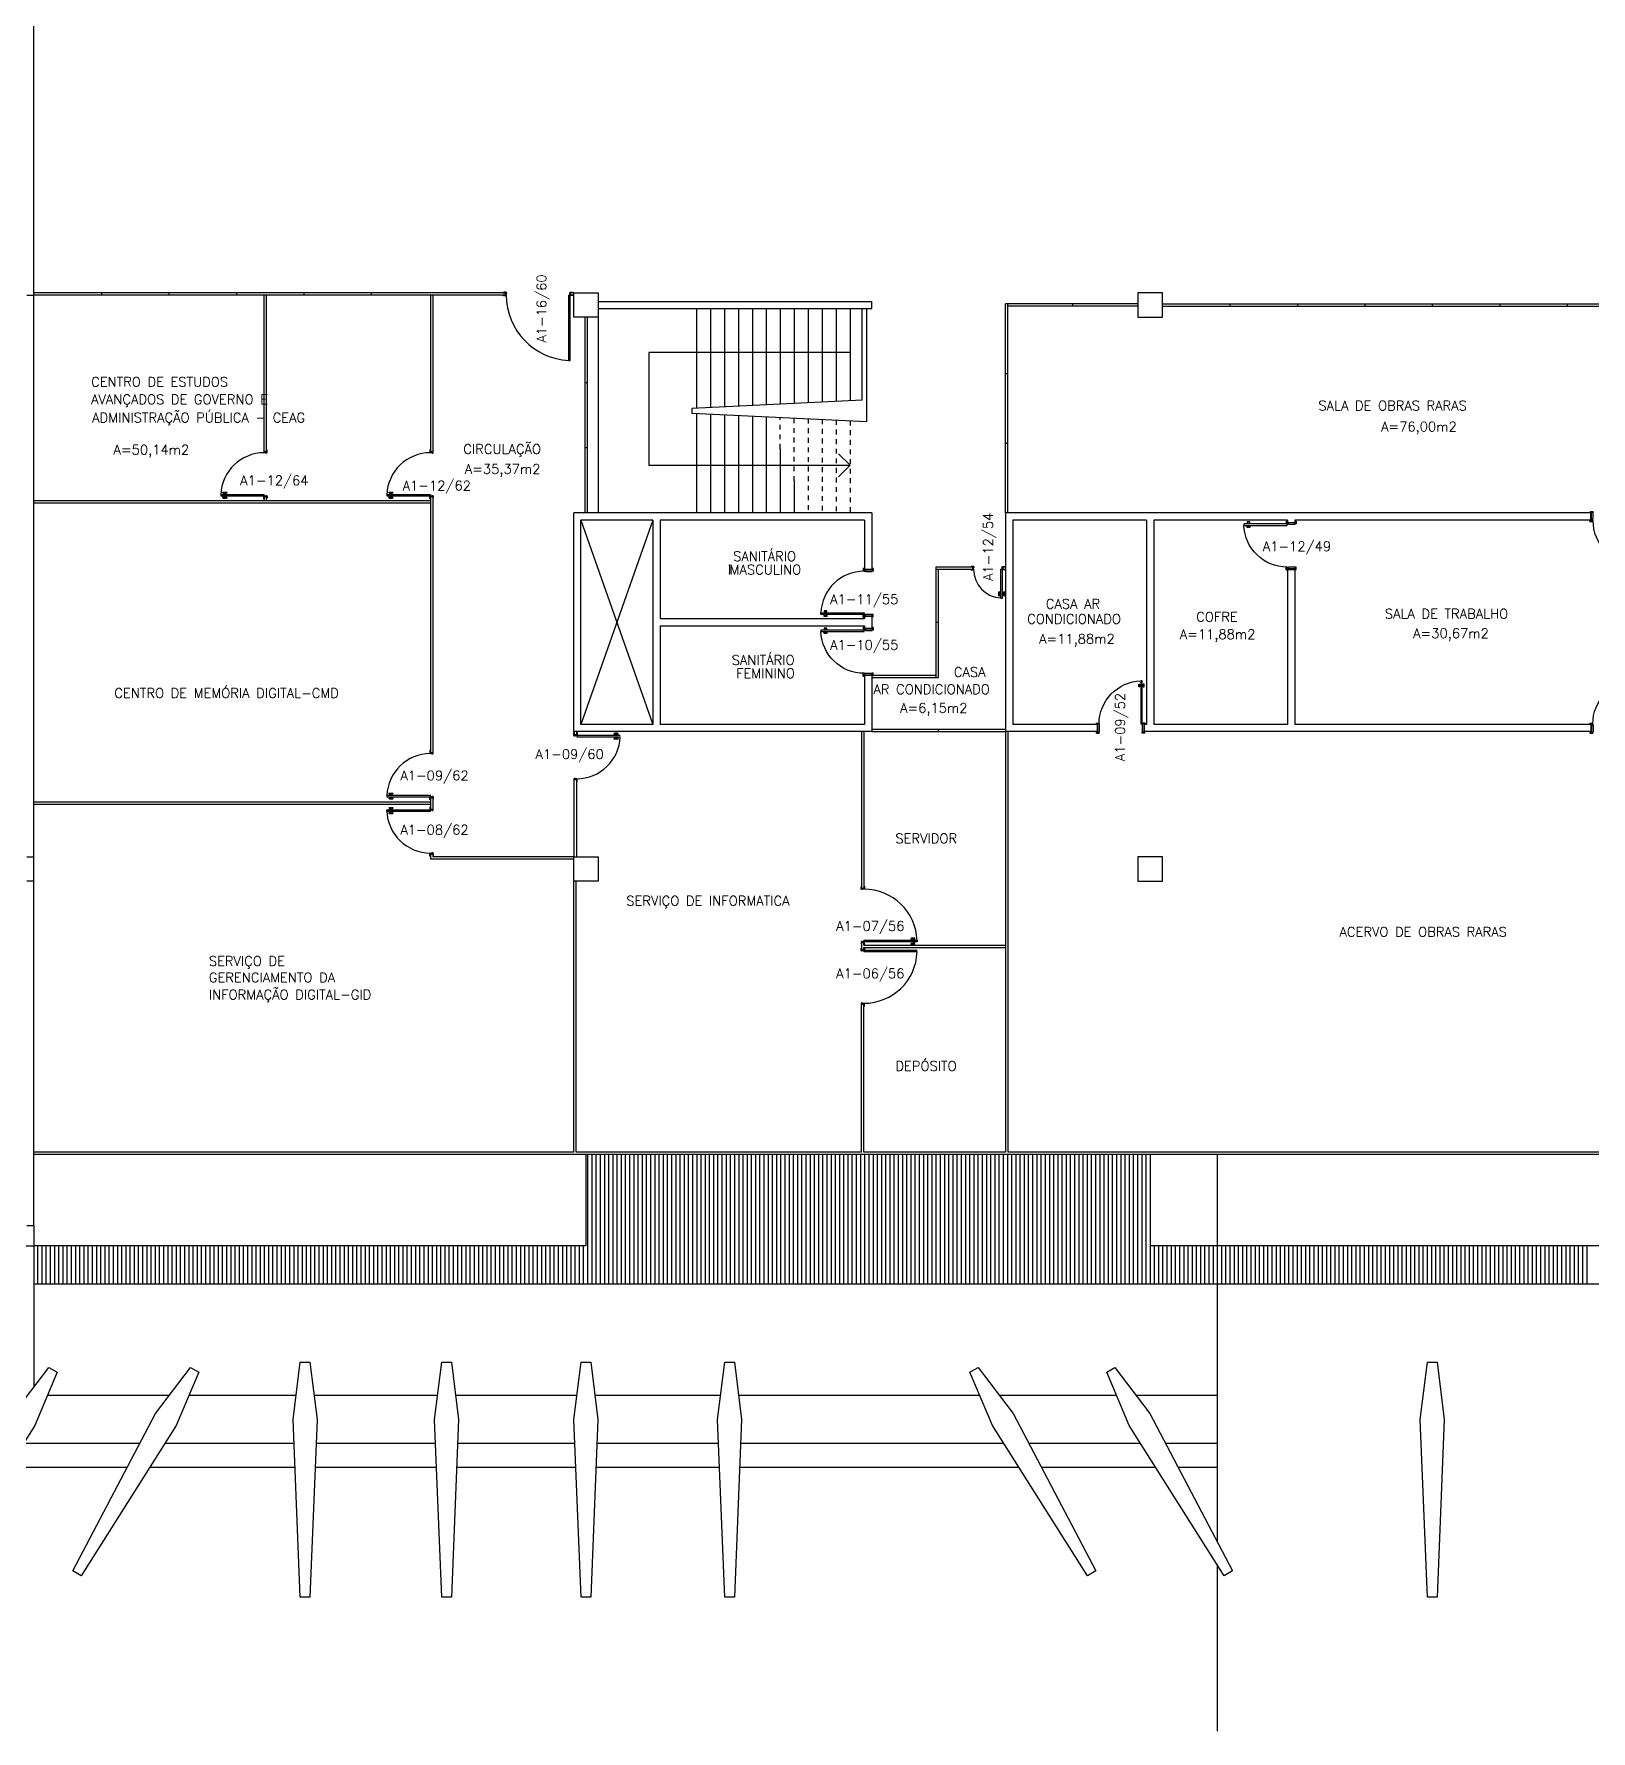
# Model space of a CAD drawing. Extents: x 140 to 273, y 29 to 100.
# Drawn here: x 175.28 to 207.73, y 28.8 to 64.19 of the extents above; entities that cross this region are included whole.
import ezdxf
from ezdxf.enums import TextEntityAlignment as Align

# ---------------------------------------------------------------- set-up
doc = ezdxf.new("R2010")
doc.units = 0
doc.header["$LTSCALE"] = 0.005
doc.header["$MEASUREMENT"] = 0
doc.linetypes.add('HIDDEN', pattern=[0.375, 0.25, -0.125])
doc.layers.get('0').update_dxf_attribs({"color": 2, "linetype": 'CONTINUOUS'})
for name, color, linetype in [('1', 1, 'CONTINUOUS'), ('3', 2, 'CONTINUOUS'), ('6', 2, 'CONTINUOUS'), ('DIV2', 1, 'CONTINUOUS'), ('ENDEREÇO', 2, 'CONTINUOUS'), ('MACANETA', 2, 'CONTINUOUS'), ('PORTA', 2, 'CONTINUOUS'), ('TEXTO', 2, 'CONTINUOUS'), ('Área', 2, 'CONTINUOUS')]:
    doc.layers.add(name, color=color, linetype=linetype)
doc.layers.get('0').off()
doc.layers.get('0').freeze()
doc.styles.add('UNB-100', font='simplex.shx', dxfattribs={"height": 0.2})

# ---------------------------------------------------------------- blocks, each defined once
blk = doc.blocks.new('*X4')
at = {"color": 0}
for p, q in [((47.25, 9.014), (47.25, 11.714)), ((47.337, 9.014), (47.337, 11.714)), ((47.425, 9.014), (47.425, 11.714)), ((47.512, 9.014), (47.512, 11.714)), ((47.6, 9.014), (47.6, 11.714)), ((47.687, 9.014), (47.687, 11.714)), ((47.775, 9.014), (47.775, 11.714)), ((47.862, 9.014), (47.862, 11.714)), ((47.95, 9.014), (47.95, 11.714)), ((48.037, 9.014), (48.037, 11.714)), ((48.125, 9.014), (48.125, 11.714)), ((48.212, 9.014), (48.212, 11.714)), ((48.3, 9.014), (48.3, 11.714)), ((48.387, 9.014), (48.387, 11.714)), ((48.475, 9.014), (48.475, 11.714)), ((48.562, 9.014), (48.562, 11.714)), ((48.65, 9.014), (48.65, 11.714)), ((48.737, 9.014), (48.737, 11.714)), ((48.825, 9.014), (48.825, 11.714)), ((48.912, 9.014), (48.912, 11.714)), ((49, 9.014), (49, 11.714)), ((49.087, 9.014), (49.087, 11.714)), ((49.175, 9.014), (49.175, 11.714)), ((49.262, 9.014), (49.262, 11.714)), ((49.35, 9.014), (49.35, 11.714)), ((49.437, 9.014), (49.437, 11.714)), ((49.525, 9.014), (49.525, 11.714)), ((49.612, 9.014), (49.612, 11.714)), ((49.7, 9.014), (49.7, 11.714)), ((49.787, 9.014), (49.787, 11.714)), ((49.875, 9.014), (49.875, 11.714)), ((49.962, 9.014), (49.962, 11.714)), ((50.05, 9.014), (50.05, 11.714)), ((50.137, 9.014), (50.137, 11.714)), ((50.225, 9.014), (50.225, 11.714)), ((50.312, 9.014), (50.312, 11.714)), ((50.4, 9.014), (50.4, 11.714)), ((50.487, 9.014), (50.487, 11.714)), ((50.575, 9.014), (50.575, 11.714)), ((50.662, 9.014), (50.662, 11.714)), ((50.75, 9.014), (50.75, 11.714)), ((50.837, 9.014), (50.837, 11.714)), ((50.925, 9.014), (50.925, 11.714)), ((51.012, 9.014), (51.012, 11.714)), ((51.1, 9.014), (51.1, 11.714)), ((51.187, 9.014), (51.187, 11.714)), ((51.275, 9.014), (51.275, 11.714)), ((51.362, 9.014), (51.362, 11.714)), ((51.45, 9.014), (51.45, 11.714)), ((51.537, 9.014), (51.537, 11.714)), ((51.625, 9.014), (51.625, 11.714)), ((51.712, 9.014), (51.712, 11.714)), ((51.8, 9.014), (51.8, 11.714)), ((51.887, 9.014), (51.887, 11.714)), ((51.975, 9.014), (51.975, 11.714)), ((52.062, 9.014), (52.062, 11.714)), ((52.15, 9.014), (52.15, 11.714)), ((52.237, 9.014), (52.237, 11.714)), ((52.325, 9.014), (52.325, 11.714)), ((52.412, 9.014), (52.412, 11.714)), ((52.5, 9.014), (52.5, 11.714)), ((52.587, 9.014), (52.587, 11.714)), ((52.675, 9.014), (52.675, 11.714)), ((52.762, 9.014), (52.762, 11.714)), ((52.85, 9.014), (52.85, 11.714)), ((52.937, 9.014), (52.937, 11.714)), ((53.025, 9.014), (53.025, 11.714)), ((53.112, 9.014), (53.112, 11.714)), ((53.2, 9.014), (53.2, 11.714)), ((53.287, 9.014), (53.287, 11.714)), ((53.375, 9.014), (53.375, 11.714)), ((53.462, 9.014), (53.462, 11.714)), ((53.55, 9.014), (53.55, 11.714)), ((53.637, 9.014), (53.637, 11.714)), ((53.725, 9.014), (53.725, 11.714)), ((53.812, 9.014), (53.812, 11.714)), ((53.9, 9.014), (53.9, 11.714)), ((53.987, 9.014), (53.987, 11.714)), ((54.075, 9.014), (54.075, 11.714)), ((54.162, 9.014), (54.162, 11.714)), ((54.25, 9.014), (54.25, 11.714)), ((54.337, 9.014), (54.337, 11.714)), ((54.425, 9.014), (54.425, 11.714)), ((54.512, 9.014), (54.512, 11.714)), ((54.6, 9.014), (54.6, 11.714)), ((54.687, 9.014), (54.687, 11.714)), ((54.775, 9.014), (54.775, 11.714)), ((54.862, 9.014), (54.862, 11.714)), ((54.95, 9.014), (54.95, 11.714)), ((55.037, 9.014), (55.037, 11.714)), ((55.125, 9.014), (55.125, 11.714)), ((55.212, 9.014), (55.212, 11.714)), ((55.3, 9.014), (55.3, 11.714)), ((55.387, 9.014), (55.387, 11.714)), ((55.475, 9.014), (55.475, 11.714)), ((55.562, 9.014), (55.562, 11.714)), ((55.65, 9.014), (55.65, 11.714)), ((55.737, 9.014), (55.737, 11.714)), ((55.825, 9.014), (55.825, 11.714)), ((55.912, 9.014), (55.912, 11.714)), ((56, 9.014), (56, 11.714)), ((56.087, 9.014), (56.087, 11.714)), ((56.175, 9.014), (56.175, 11.714)), ((56.262, 9.014), (56.262, 11.714)), ((56.35, 9.014), (56.35, 11.714)), ((56.437, 9.014), (56.437, 11.714)), ((56.525, 9.014), (56.525, 11.714)), ((56.612, 9.014), (56.612, 11.714)), ((56.7, 9.014), (56.7, 11.714)), ((56.787, 9.014), (56.787, 11.714)), ((56.875, 9.014), (56.875, 11.714)), ((56.962, 9.014), (56.962, 11.714)), ((57.05, 9.014), (57.05, 11.714)), ((57.137, 9.014), (57.137, 11.714)), ((57.225, 9.014), (57.225, 11.714)), ((57.312, 9.014), (57.312, 11.714)), ((57.4, 9.014), (57.4, 11.714)), ((57.487, 9.014), (57.487, 11.714)), ((57.575, 9.014), (57.575, 11.714)), ((57.662, 9.014), (57.662, 11.714)), ((57.75, 9.014), (57.75, 11.714)), ((57.837, 9.014), (57.837, 11.714)), ((57.925, 9.014), (57.925, 11.714)), ((58.012, 9.014), (58.012, 11.714)), ((58.1, 9.014), (58.1, 11.714)), ((58.187, 9.014), (58.187, 11.714)), ((58.275, 9.014), (58.275, 11.714)), ((58.362, 9.014), (58.362, 11.714)), ((58.45, 9.014), (58.45, 11.714)), ((58.537, 9.014), (58.537, 11.714)), ((58.625, 9.014), (58.625, 11.714)), ((58.712, 9.014), (58.712, 11.714)), ((58.8, 9.014), (58.8, 11.714)), ((58.887, 9.014), (58.887, 11.714)), ((35.787, 9.014), (35.787, 9.814)), ((35.875, 9.014), (35.875, 9.814)), ((35.962, 9.014), (35.962, 9.814)), ((36.05, 9.014), (36.05, 9.814)), ((36.137, 9.014), (36.137, 9.814)), ((36.225, 9.014), (36.225, 9.814)), ((36.312, 9.014), (36.312, 9.814)), ((36.4, 9.014), (36.4, 9.814)), ((36.487, 9.014), (36.487, 9.814)), ((36.575, 9.014), (36.575, 9.814)), ((36.662, 9.014), (36.662, 9.814)), ((36.75, 9.014), (36.75, 9.814)), ((36.837, 9.014), (36.837, 9.814)), ((36.925, 9.014), (36.925, 9.814)), ((37.012, 9.014), (37.012, 9.814)), ((37.1, 9.014), (37.1, 9.814)), ((37.187, 9.014), (37.187, 9.814)), ((37.275, 9.014), (37.275, 9.814)), ((37.362, 9.014), (37.362, 9.814)), ((37.45, 9.014), (37.45, 9.814)), ((37.537, 9.014), (37.537, 9.814)), ((37.625, 9.014), (37.625, 9.814)), ((37.712, 9.014), (37.712, 9.814)), ((37.8, 9.014), (37.8, 9.814)), ((37.887, 9.014), (37.887, 9.814)), ((37.975, 9.014), (37.975, 9.814)), ((38.062, 9.014), (38.062, 9.814)), ((38.15, 9.014), (38.15, 9.814)), ((38.237, 9.014), (38.237, 9.814)), ((38.325, 9.014), (38.325, 9.814)), ((38.412, 9.014), (38.412, 9.814)), ((38.5, 9.014), (38.5, 9.814)), ((38.587, 9.014), (38.587, 9.814)), ((38.675, 9.014), (38.675, 9.814)), ((38.762, 9.014), (38.762, 9.814)), ((38.85, 9.014), (38.85, 9.814)), ((38.937, 9.014), (38.937, 9.814)), ((39.025, 9.014), (39.025, 9.814)), ((39.112, 9.014), (39.112, 9.814)), ((39.2, 9.014), (39.2, 9.814)), ((39.287, 9.014), (39.287, 9.814)), ((39.375, 9.014), (39.375, 9.814)), ((39.462, 9.014), (39.462, 9.814)), ((39.55, 9.014), (39.55, 9.814)), ((39.637, 9.014), (39.637, 9.814)), ((39.725, 9.014), (39.725, 9.814)), ((39.812, 9.014), (39.812, 9.814)), ((39.9, 9.014), (39.9, 9.814)), ((39.987, 9.014), (39.987, 9.814)), ((40.075, 9.014), (40.075, 9.814)), ((40.162, 9.014), (40.162, 9.814)), ((40.25, 9.014), (40.25, 9.814)), ((40.337, 9.014), (40.337, 9.814)), ((40.425, 9.014), (40.425, 9.814)), ((40.512, 9.014), (40.512, 9.814)), ((40.6, 9.014), (40.6, 9.814)), ((40.687, 9.014), (40.687, 9.814)), ((40.775, 9.014), (40.775, 9.814)), ((40.862, 9.014), (40.862, 9.814)), ((40.95, 9.014), (40.95, 9.814)), ((41.037, 9.014), (41.037, 9.814)), ((41.125, 9.014), (41.125, 9.814)), ((41.212, 9.014), (41.212, 9.814)), ((41.3, 9.014), (41.3, 9.814)), ((41.387, 9.014), (41.387, 9.814)), ((41.475, 9.014), (41.475, 9.814)), ((41.562, 9.014), (41.562, 9.814)), ((41.65, 9.014), (41.65, 9.814)), ((41.737, 9.014), (41.737, 9.814)), ((41.825, 9.014), (41.825, 9.814)), ((41.912, 9.014), (41.912, 9.814)), ((42, 9.014), (42, 9.814)), ((42.087, 9.014), (42.087, 9.814)), ((42.175, 9.014), (42.175, 9.814)), ((42.262, 9.014), (42.262, 9.814)), ((42.35, 9.014), (42.35, 9.814)), ((42.437, 9.014), (42.437, 9.814)), ((42.525, 9.014), (42.525, 9.814)), ((42.612, 9.014), (42.612, 9.814)), ((42.7, 9.014), (42.7, 9.814)), ((42.787, 9.014), (42.787, 9.814)), ((42.875, 9.014), (42.875, 9.814)), ((42.962, 9.014), (42.962, 9.814)), ((43.05, 9.014), (43.05, 9.814)), ((43.137, 9.014), (43.137, 9.814)), ((43.225, 9.014), (43.225, 9.814)), ((43.312, 9.014), (43.312, 9.814)), ((43.4, 9.014), (43.4, 9.814)), ((43.487, 9.014), (43.487, 9.814)), ((43.575, 9.014), (43.575, 9.814)), ((43.662, 9.014), (43.662, 9.814)), ((43.75, 9.014), (43.75, 9.814)), ((43.837, 9.014), (43.837, 9.814)), ((43.925, 9.014), (43.925, 9.814)), ((44.012, 9.014), (44.012, 9.814)), ((44.1, 9.014), (44.1, 9.814)), ((44.187, 9.014), (44.187, 9.814)), ((44.275, 9.014), (44.275, 9.814)), ((44.362, 9.014), (44.362, 9.814)), ((44.45, 9.014), (44.45, 9.814)), ((44.537, 9.014), (44.537, 9.814)), ((44.625, 9.014), (44.625, 9.814)), ((44.712, 9.014), (44.712, 9.814)), ((44.8, 9.014), (44.8, 9.814)), ((44.887, 9.014), (44.887, 9.814)), ((44.975, 9.014), (44.975, 9.814)), ((45.062, 9.014), (45.062, 9.814)), ((45.15, 9.014), (45.15, 9.814)), ((45.237, 9.014), (45.237, 9.814)), ((45.325, 9.014), (45.325, 9.814)), ((45.412, 9.014), (45.412, 9.814)), ((45.5, 9.014), (45.5, 9.814)), ((45.587, 9.014), (45.587, 9.814)), ((45.675, 9.014), (45.675, 9.814)), ((45.762, 9.014), (45.762, 9.814)), ((45.85, 9.014), (45.85, 9.814)), ((45.937, 9.014), (45.937, 9.814)), ((46.025, 9.014), (46.025, 9.814)), ((46.112, 9.014), (46.112, 9.814)), ((46.2, 9.014), (46.2, 9.814)), ((46.287, 9.014), (46.287, 9.814)), ((46.375, 9.014), (46.375, 9.814)), ((46.462, 9.014), (46.462, 9.814)), ((46.55, 9.014), (46.55, 9.814)), ((46.637, 9.014), (46.637, 9.814)), ((46.725, 9.014), (46.725, 9.814)), ((46.812, 9.014), (46.812, 9.814)), ((46.9, 9.014), (46.9, 9.814)), ((46.987, 9.014), (46.987, 9.814)), ((47.075, 9.014), (47.075, 9.814)), ((47.162, 9.014), (47.162, 9.814)), ((58.975, 9.014), (58.975, 9.814)), ((59.062, 9.014), (59.062, 9.814)), ((59.15, 9.014), (59.15, 9.814)), ((59.237, 9.014), (59.237, 9.814)), ((59.325, 9.014), (59.325, 9.814)), ((59.412, 9.014), (59.412, 9.814)), ((59.5, 9.014), (59.5, 9.814)), ((59.587, 9.014), (59.587, 9.814)), ((59.675, 9.014), (59.675, 9.814)), ((59.762, 9.014), (59.762, 9.814)), ((59.85, 9.014), (59.85, 9.814)), ((59.937, 9.014), (59.937, 9.814)), ((60.025, 9.014), (60.025, 9.814)), ((60.112, 9.014), (60.112, 9.814)), ((60.2, 9.014), (60.2, 9.814)), ((60.287, 9.014), (60.287, 9.814)), ((60.375, 9.014), (60.375, 9.814)), ((60.462, 9.014), (60.462, 9.814)), ((60.55, 9.014), (60.55, 9.814)), ((60.637, 9.014), (60.637, 9.814)), ((60.725, 9.014), (60.725, 9.814)), ((60.812, 9.014), (60.812, 9.814)), ((60.9, 9.014), (60.9, 9.814)), ((60.987, 9.014), (60.987, 9.814)), ((61.075, 9.014), (61.075, 9.814)), ((61.162, 9.014), (61.162, 9.814)), ((61.25, 9.014), (61.25, 9.814)), ((61.337, 9.014), (61.337, 9.814)), ((61.425, 9.014), (61.425, 9.814)), ((61.512, 9.014), (61.512, 9.814)), ((61.6, 9.014), (61.6, 9.814)), ((61.687, 9.014), (61.687, 9.814)), ((61.775, 9.014), (61.775, 9.814)), ((61.862, 9.014), (61.862, 9.814)), ((61.95, 9.014), (61.95, 9.814)), ((62.037, 9.014), (62.037, 9.814)), ((62.125, 9.014), (62.125, 9.814)), ((62.212, 9.014), (62.212, 9.814)), ((62.3, 9.014), (62.3, 9.814)), ((62.387, 9.014), (62.387, 9.814)), ((62.475, 9.014), (62.475, 9.814)), ((62.562, 9.014), (62.562, 9.814)), ((62.65, 9.014), (62.65, 9.814)), ((62.737, 9.014), (62.737, 9.814)), ((62.825, 9.014), (62.825, 9.814)), ((62.912, 9.014), (62.912, 9.814)), ((63, 9.014), (63, 9.814)), ((63.087, 9.014), (63.087, 9.814)), ((63.175, 9.014), (63.175, 9.814)), ((63.262, 9.014), (63.262, 9.814)), ((63.35, 9.014), (63.35, 9.814)), ((63.437, 9.014), (63.437, 9.814)), ((63.525, 9.014), (63.525, 9.814)), ((63.612, 9.014), (63.612, 9.814)), ((63.7, 9.014), (63.7, 9.814)), ((63.787, 9.014), (63.787, 9.814)), ((63.875, 9.014), (63.875, 9.814)), ((63.962, 9.014), (63.962, 9.814)), ((64.05, 9.014), (64.05, 9.814)), ((64.137, 9.014), (64.137, 9.814)), ((64.225, 9.014), (64.225, 9.814)), ((64.312, 9.014), (64.312, 9.814)), ((64.4, 9.014), (64.4, 9.814)), ((64.487, 9.014), (64.487, 9.814)), ((64.575, 9.014), (64.575, 9.814)), ((64.662, 9.014), (64.662, 9.814)), ((64.75, 9.014), (64.75, 9.814)), ((64.837, 9.014), (64.837, 9.814)), ((64.925, 9.014), (64.925, 9.814)), ((65.012, 9.014), (65.012, 9.814)), ((65.1, 9.014), (65.1, 9.814)), ((65.187, 9.014), (65.187, 9.814)), ((65.275, 9.014), (65.275, 9.814)), ((65.362, 9.014), (65.362, 9.814)), ((65.45, 9.014), (65.45, 9.814)), ((65.537, 9.014), (65.537, 9.814)), ((65.625, 9.014), (65.625, 9.814)), ((65.712, 9.014), (65.712, 9.814)), ((65.8, 9.014), (65.8, 9.814)), ((65.887, 9.014), (65.887, 9.814)), ((65.975, 9.014), (65.975, 9.814)), ((66.062, 9.014), (66.062, 9.814)), ((66.15, 9.014), (66.15, 9.814)), ((66.237, 9.014), (66.237, 9.814)), ((66.325, 9.014), (66.325, 9.814)), ((66.412, 9.014), (66.412, 9.814)), ((66.5, 9.014), (66.5, 9.814)), ((66.587, 9.014), (66.587, 9.814)), ((66.675, 9.014), (66.675, 9.814)), ((66.762, 9.014), (66.762, 9.814)), ((66.85, 9.014), (66.85, 9.814)), ((66.937, 9.014), (66.937, 9.814)), ((67.025, 9.014), (67.025, 9.814)), ((67.112, 9.014), (67.112, 9.814)), ((67.2, 9.014), (67.2, 9.814)), ((67.287, 9.014), (67.287, 9.814)), ((67.375, 9.014), (67.375, 9.814)), ((67.462, 9.014), (67.462, 9.814)), ((67.55, 9.014), (67.55, 9.814)), ((67.637, 9.014), (67.637, 9.814)), ((67.725, 9.014), (67.725, 9.814)), ((67.812, 9.014), (67.812, 9.814)), ((67.9, 9.014), (67.9, 9.814)), ((67.987, 9.014), (67.987, 9.814)), ((68.075, 9.014), (68.075, 9.814))]:
    blk.add_line(p, q, dxfattribs=at)
blk = doc.blocks.new('PORTA-90')
for p, q in [((-98.2, 84), (-95.9, 84)), ((-98.2, 78.5), (-98.2, 84)), ((-95.9, 78.5), (-98.2, 78.5)), ((-95.9, 84), (-95.9, 78.5)), ((-94, 1), (-94, 91)), ((-94, 91), (-91, 91)), ((-91, 91), (-91, 1)), ((-86.8, 84), (-89.1, 84)), ((-89.1, 84), (-89.1, 78.5)), ((-89.1, 78.5), (-86.8, 78.5)), ((-86.8, 78.5), (-86.8, 84)), ((-100, 3), (-100, 1)), ((-100, 3), (-94.5, 3)), ((-100, 1), (-94, 1)), ((-97, 1), (-97, -16)), ((-94.5, 3), (-94.5, 1)), ((-94, 1), (-94, -3)), ((-91, 1), (-94, 1)), ((2, 1), (-4, 1)), ((-4, 1), (-4, -3)), ((2, 3), (-3.5, 3)), ((-3.5, 3), (-3.5, 1)), ((-1, 1), (-1, -16)), ((2, 3), (2, 1)), ((-99.5, -18), (-99.5, -16)), ((-99.5, -16), (-93.5, -16)), ((-99.5, -18), (-94, -18)), ((-94, -3), (-93.5, -3)), ((-94, -18), (-94, -16)), ((-93.5, -3), (-93.5, -7.5)), ((-93.5, -7.5), (-93.5, -16)), ((-4.5, -3), (-4.5, -7.5)), ((-4, -3), (-4.5, -3)), ((-4.5, -7.5), (-4.5, -16)), ((1.5, -16), (-4.5, -16)), ((1.5, -16), (-4.5, -16)), ((-4, -18), (-4, -16)), ((1.5, -18), (-4, -18)), ((1.5, -18), (1.5, -16))]:
    blk.add_line(p, q)
at = {"color": 1}
blk.add_arc((-94, 1), 90, 0, 88.0908, dxfattribs=at)
blk = doc.blocks.new('MACANETA')
at = {"layer": 'MACANETA', "color": 1}
for p, q in [((-0.077, 0.052), (-0.077, 0.12)), ((-0.059, 0.052), (-0.059, 0.12)), ((-0.059, 0.075), (-0.036, 0.075)), ((-0.059, 0.052), (-0.036, 0.052)), ((-0.036, 0.044), (-0.036, 0.084)), ((-0.036, 0.084), (-0.03, 0.084)), ((-0.036, 0.044), (-0.03, 0.044)), ((0.006, 0.084), (0, 0.084)), ((0.006, 0.044), (0, 0.044)), ((0.006, 0.044), (0.006, 0.084)), ((0.029, 0.075), (0.006, 0.075)), ((0.029, 0.052), (0.006, 0.052)), ((0.029, 0.052), (0.029, 0.12)), ((0.047, 0.052), (0.047, 0.12))]:
    blk.add_line(p, q, dxfattribs=at)
for centre, start, end in [((-0.068, 0.12), 90, 180), ((-0.068, 0.052), 180, 270), ((-0.068, 0.12), 0, 90), ((-0.068, 0.052), 270, 0), ((0.038, 0.12), 90, 180), ((0.038, 0.052), 180, 270), ((0.038, 0.12), 0, 90), ((0.038, 0.052), 270, 0)]:
    blk.add_arc(centre, 0.00874, start, end, dxfattribs=at)

msp = doc.modelspace()

# ---------------------------------------------------------------- linework, layer by layer
at = {"layer": '1'}
for p, q in [((189.089, 58.46), (189.089, 56.385)), ((189.38, 58.46), (189.38, 56.399)), ((189.671, 58.46), (189.671, 56.413)), ((189.962, 58.46), (189.962, 56.427)), ((190.252, 58.46), (190.252, 56.441)), ((190.543, 58.46), (190.543, 56.455)), ((190.834, 58.46), (190.834, 56.469)), ((191.125, 58.46), (191.125, 56.483)), ((191.416, 58.46), (191.416, 56.497)), ((191.707, 58.46), (191.707, 56.511)), ((191.998, 58.46), (191.998, 56.525)), ((192.289, 58.46), (192.289, 56.539)), ((187.039, 58.28), (187.039, 54.2)), ((189.089, 56.276), (189.089, 54.2)), ((189.38, 56.262), (189.38, 54.2)), ((189.671, 56.248), (189.671, 54.2)), ((189.962, 56.234), (189.962, 54.2)), ((190.252, 56.22), (190.252, 54.2)), ((190.543, 56.206), (190.543, 54.2)), ((190.834, 55.537), (190.834, 54.2)), ((191.125, 54.869), (191.125, 54.2)), ((186.679, 54.05), (188.179, 49.79)), ((188.179, 54.05), (186.679, 49.79)), ((186.784, 40.82), (186.784, 38.92)), ((198.544, 40.82), (198.544, 38.92)), ((199.939, 40.82), (199.939, 32.754)), ((175.279, 39.345), (175.279, 35.971)), ((186.784, 38.92), (175.279, 38.92)), ((245.329, 38.92), (198.544, 38.92)), ((245.329, 38.12), (175.279, 38.12)), ((178.096, 35.795), (175.559, 35.795)), ((180.741, 35.795), (178.509, 35.795)), ((183.691, 35.795), (181.116, 35.795)), ((186.596, 35.795), (184.066, 35.795)), ((189.591, 35.795), (186.971, 35.795)), ((194.994, 35.795), (189.966, 35.795)), ((197.844, 35.795), (195.406, 35.795)), ((199.939, 35.795), (198.256, 35.795)), ((177.485, 34.795), (175.058, 34.795)), ((180.699, 34.795), (178.008, 34.795)), ((183.649, 34.795), (181.159, 34.795)), ((186.554, 34.795), (184.109, 34.795)), ((189.549, 34.795), (187.014, 34.795)), ((195.495, 34.795), (190.009, 34.795)), ((198.345, 34.795), (196.018, 34.795)), ((199.939, 34.795), (198.868, 34.795)), ((177.222, 34.295), (174.742, 34.295)), ((180.719, 34.295), (177.692, 34.295)), ((183.669, 34.295), (181.138, 34.295)), ((186.574, 34.295), (184.088, 34.295)), ((189.569, 34.295), (186.993, 34.295)), ((195.811, 34.295), (189.988, 34.295)), ((198.661, 34.295), (196.28, 34.295)), ((199.939, 34.295), (199.13, 34.295)), ((199.939, 32.276), (199.939, 28.802))]:
    msp.add_line(p, q, dxfattribs=at)
at = {"layer": '1', "linetype": 'HIDDEN'}
for p, q in [((190.834, 55.537), (190.834, 56.192)), ((191.125, 54.869), (191.125, 56.178)), ((191.416, 56.164), (191.416, 54.2)), ((191.707, 56.15), (191.707, 54.2)), ((191.998, 56.136), (191.998, 54.2)), ((192.289, 56.122), (192.289, 54.2))]:
    msp.add_line(p, q, dxfattribs=at)
at = {"layer": '1'}
for points in [[(192.289, 57.546), (188.095, 57.546), (188.095, 55.192), (192.289, 55.192), (192.049, 54.953), (192.289, 55.192), (192.049, 55.431)], [(172.184, 39.845), (172.184, 38.92), (175.279, 38.92)]]:
    msp.add_lwpolyline(points, dxfattribs=at)
at = {"layer": '3'}
for p, q in [((175.279, 58.735), (175.279, 70.095)), ((179.173, 54.584), (180.079, 54.585)), ((179.173, 54.584), (179.173, 54.554)), ((179.173, 54.554), (180.079, 54.555)), ((182.635, 54.584), (183.541, 54.585)), ((182.635, 54.584), (182.635, 54.554)), ((182.635, 54.554), (183.541, 54.555)), ((187.497, 49.557), (186.591, 49.556)), ((187.497, 49.527), (186.591, 49.526)), ((182.635, 48.312), (183.541, 48.312)), ((182.635, 48.312), (182.635, 48.282)), ((182.635, 48.282), (183.541, 48.282)), ((182.635, 47.979), (182.635, 48.009)), ((182.635, 48.009), (183.541, 48.008)), ((182.635, 47.979), (183.541, 47.978)), ((193.685, 45.284), (192.579, 45.285)), ((193.685, 45.254), (192.579, 45.255)), ((193.685, 45.076), (192.579, 45.075)), ((193.685, 45.046), (192.579, 45.045)), ((193.685, 45.284), (193.685, 45.254))]:
    msp.add_line(p, q, dxfattribs=at)
at = {"layer": '6'}
for p, q in [((175.279, 58.735), (175.129, 58.735)), ((175.279, 39.345), (175.279, 58.735)), ((187.039, 58.61), (192.739, 58.61)), ((187.039, 58.46), (192.739, 58.46)), ((192.539, 56.551), (192.539, 58.46)), ((192.639, 56.555), (192.639, 58.46)), ((192.739, 58.46), (192.739, 58.61)), ((192.739, 54.2), (186.529, 54.2)), ((186.529, 49.64), (186.529, 54.2)), ((192.739, 54.2), (192.739, 53.025)), ((195.529, 54.2), (195.529, 49.64)), ((207.729, 54.2), (195.529, 54.2)), ((207.729, 54.05), (207.729, 54.2)), ((188.179, 54.05), (186.679, 54.05)), ((186.679, 49.79), (186.679, 54.05)), ((188.179, 54.05), (188.179, 49.79)), ((192.589, 54.05), (188.329, 54.05)), ((188.329, 54.05), (188.329, 51.995)), ((192.589, 54.05), (192.589, 53.025)), ((195.679, 54.05), (195.679, 49.79)), ((198.469, 54.05), (195.679, 54.05)), ((198.469, 54.05), (198.469, 49.79)), ((198.619, 54.05), (198.619, 49.79)), ((201.409, 54.05), (198.619, 54.05)), ((201.409, 54.05), (201.409, 54)), ((201.409, 54), (201.559, 54)), ((201.559, 54.05), (201.559, 54)), ((207.729, 54.05), (201.559, 54.05)), ((192.589, 53.025), (192.739, 53.025)), ((201.409, 53.02), (201.559, 53.02)), ((201.409, 53.02), (201.409, 49.79)), ((201.559, 53.02), (201.559, 49.79)), ((192.589, 52.045), (192.739, 52.045)), ((192.589, 52.045), (192.589, 51.995)), ((192.739, 52.045), (192.739, 51.795)), ((188.329, 51.995), (192.589, 51.995)), ((188.329, 51.845), (192.589, 51.845)), ((188.329, 51.845), (188.329, 49.79)), ((192.589, 51.845), (192.589, 51.795)), ((192.589, 51.795), (192.739, 51.795)), ((192.589, 50.815), (192.739, 50.815)), ((192.589, 50.815), (192.589, 49.79)), ((192.739, 50.815), (192.739, 49.64)), ((192.739, 49.64), (186.529, 49.64)), ((188.179, 49.79), (186.679, 49.79)), ((192.589, 49.79), (188.329, 49.79)), ((197.439, 49.64), (195.529, 49.64)), ((197.439, 49.79), (195.679, 49.79)), ((197.439, 49.79), (197.439, 49.64)), ((198.469, 49.79), (198.419, 49.79)), ((198.419, 49.79), (198.419, 49.64)), ((207.729, 49.64), (198.419, 49.64)), ((201.409, 49.79), (198.619, 49.79)), ((207.729, 49.79), (201.559, 49.79)), ((207.729, 49.79), (207.729, 49.64)), ((175.129, 47.03), (175.279, 47.03)), ((175.279, 46.52), (175.129, 46.52)), ((175.129, 39.345), (175.279, 39.345))]:
    msp.add_line(p, q, dxfattribs=at)
for points in [[(187.039, 58.28), (186.529, 58.28), (186.529, 58.79), (187.039, 58.79)], [(198.799, 58.79), (198.289, 58.79), (198.289, 58.28), (198.799, 58.28)], [(187.039, 46.52), (186.529, 46.52), (186.529, 47.03), (187.039, 47.03)], [(198.799, 47.03), (198.289, 47.03), (198.289, 46.52), (198.799, 46.52)], [(181.029, 36.495), (181.179, 35.295), (181.029, 31.595), (180.829, 31.595), (180.679, 35.295), (180.829, 36.495)], [(183.979, 36.495), (184.129, 35.295), (183.979, 31.595), (183.779, 31.595), (183.629, 35.295), (183.779, 36.495)], [(186.884, 36.495), (187.034, 35.295), (186.884, 31.595), (186.684, 31.595), (186.534, 35.295), (186.684, 36.495)], [(189.879, 36.495), (190.029, 35.295), (189.879, 31.595), (189.679, 31.595), (189.529, 35.295), (189.679, 36.495)], [(204.524, 36.495), (204.674, 35.295), (204.524, 31.595), (204.324, 31.595), (204.174, 35.295), (204.324, 36.495)], [(175.765, 36.285), (175.295, 35.17), (173.315, 32.041), (173.142, 32.141), (174.862, 35.42), (175.592, 36.385)], [(178.715, 36.285), (178.245, 35.17), (176.265, 32.041), (176.092, 32.141), (177.812, 35.42), (178.542, 36.385)], [(194.96, 36.385), (195.69, 35.42), (197.41, 32.141), (197.237, 32.041), (195.257, 35.17), (194.787, 36.285)], [(197.81, 36.385), (198.54, 35.42), (200.26, 32.141), (200.087, 32.041), (198.107, 35.17), (197.637, 36.285)]]:
    msp.add_lwpolyline(points, close=True, dxfattribs=at)
for points in [[(192.539, 56.551), (188.989, 56.38), (188.989, 56.28), (192.639, 56.105), (192.639, 56.555)], [(192.639, 56.555), (192.639, 56.555)]]:
    msp.add_lwpolyline(points, dxfattribs=at)
at = {"layer": 'DIV2'}
for p, q in [((185.108, 58.79), (175.279, 58.79)), ((185.108, 58.74), (175.279, 58.74)), ((176.685, 58.79), (176.685, 58.74)), ((178.091, 58.79), (178.091, 58.74)), ((179.498, 58.79), (179.498, 58.74)), ((180.904, 58.79), (180.904, 58.74)), ((182.31, 58.79), (182.31, 58.74)), ((183.541, 58.74), (183.541, 55.454)), ((183.591, 58.74), (183.591, 55.447)), ((185.049, 58.79), (185.108, 58.79)), ((185.049, 58.74), (185.108, 58.74)), ((185.063, 58.74), (185.063, 58.73)), ((185.123, 58.8), (185.073, 58.8)), ((185.073, 58.8), (185.073, 58.79)), ((185.108, 58.74), (185.108, 58.79)), ((185.108, 58.79), (185.123, 58.79)), ((185.108, 58.74), (185.113, 58.74)), ((185.113, 58.73), (185.113, 58.74)), ((185.113, 58.74), (185.123, 58.74)), ((185.123, 58.79), (185.123, 58.8)), ((185.133, 58.79), (185.123, 58.79)), ((185.123, 58.74), (185.123, 58.775)), ((185.123, 58.775), (185.133, 58.775)), ((185.133, 58.775), (185.133, 58.79)), ((186.456, 58.74), (186.426, 58.74)), ((186.446, 58.775), (186.446, 58.79)), ((186.446, 58.79), (186.456, 58.79)), ((186.456, 58.775), (186.446, 58.775)), ((186.456, 58.79), (186.456, 58.8)), ((186.456, 58.8), (186.506, 58.8)), ((186.471, 58.79), (186.456, 58.79)), ((186.456, 58.74), (186.456, 58.775)), ((186.466, 58.74), (186.456, 58.74)), ((186.466, 58.73), (186.466, 58.74)), ((186.471, 58.74), (186.466, 58.74)), ((186.529, 58.79), (186.471, 58.79)), ((186.471, 58.74), (186.471, 58.79)), ((186.529, 58.74), (186.471, 58.74)), ((186.506, 58.8), (186.506, 58.79)), ((186.516, 58.74), (186.516, 58.73)), ((180.079, 55.472), (180.079, 58.735)), ((180.129, 55.472), (180.129, 58.735)), ((185.063, 58.73), (185.113, 58.73)), ((186.516, 58.73), (186.466, 58.73)), ((195.529, 54.2), (195.529, 58.56)), ((198.289, 58.56), (195.529, 58.56)), ((195.579, 54.2), (195.579, 58.56)), ((198.289, 58.51), (195.579, 58.51)), ((196.934, 58.51), (196.934, 58.56)), ((198.799, 58.56), (210.049, 58.56)), ((198.799, 58.51), (210.049, 58.51)), ((200.205, 58.56), (200.205, 58.51)), ((201.611, 58.56), (201.611, 58.51)), ((203.018, 58.56), (203.018, 58.51)), ((204.424, 58.56), (204.424, 58.51)), ((205.83, 58.56), (205.83, 58.51)), ((207.236, 58.56), (207.236, 58.51)), ((186.759, 58.28), (186.759, 54.2)), ((186.809, 58.28), (186.809, 54.2)), ((195.529, 57.107), (195.579, 57.107)), ((186.759, 56.92), (186.809, 56.92)), ((186.759, 55.56), (186.809, 55.56)), ((195.529, 55.654), (195.579, 55.654)), ((180.069, 55.517), (180.069, 55.467)), ((180.079, 55.517), (180.069, 55.517)), ((180.069, 55.467), (180.079, 55.467)), ((180.079, 55.472), (180.079, 55.467)), ((180.079, 55.472), (180.129, 55.472)), ((180.129, 55.472), (180.079, 55.472)), ((180.079, 55.467), (180.079, 55.457)), ((180.079, 55.457), (180.114, 55.457)), ((180.114, 55.457), (180.114, 55.447)), ((180.114, 55.447), (180.129, 55.447)), ((180.139, 55.507), (180.129, 55.507)), ((180.129, 55.472), (180.129, 55.457)), ((180.129, 55.457), (180.139, 55.457)), ((180.129, 55.447), (180.129, 55.457)), ((180.139, 55.457), (180.139, 55.507)), ((183.531, 55.517), (183.531, 55.467)), ((183.541, 55.517), (183.531, 55.517)), ((183.531, 55.467), (183.541, 55.467)), ((183.541, 55.472), (183.541, 55.467)), ((183.541, 55.472), (183.591, 55.472)), ((183.591, 55.472), (183.541, 55.472)), ((183.541, 55.467), (183.541, 55.457)), ((183.541, 55.457), (183.576, 55.457)), ((183.576, 55.457), (183.576, 55.447)), ((183.576, 55.447), (183.591, 55.447)), ((183.601, 55.507), (183.591, 55.507)), ((183.591, 55.472), (183.591, 55.457)), ((183.591, 55.457), (183.601, 55.457)), ((183.591, 55.447), (183.591, 55.457)), ((183.601, 55.457), (183.601, 55.507)), ((180.069, 54.495), (180.069, 54.545)), ((180.069, 54.545), (180.079, 54.545)), ((180.079, 54.495), (180.069, 54.495)), ((180.079, 54.555), (180.079, 54.585)), ((180.079, 54.545), (180.079, 54.555)), ((180.079, 54.555), (180.114, 54.555)), ((180.079, 54.54), (180.079, 54.545)), ((180.079, 54.45), (180.079, 54.54)), ((180.079, 54.54), (180.079, 54.49)), ((180.079, 54.49), (180.079, 54.54)), ((180.079, 54.54), (180.129, 54.54)), ((180.114, 54.555), (180.114, 54.565)), ((180.114, 54.565), (180.129, 54.565)), ((180.129, 54.565), (180.129, 54.555)), ((180.129, 54.555), (180.139, 54.555)), ((180.129, 54.54), (180.129, 54.555)), ((180.129, 54.45), (180.129, 54.54)), ((180.139, 54.505), (180.129, 54.505)), ((180.139, 54.555), (180.139, 54.505)), ((183.531, 54.495), (183.531, 54.545)), ((183.531, 54.545), (183.541, 54.545)), ((183.541, 54.495), (183.531, 54.495)), ((183.541, 54.555), (183.541, 54.585)), ((183.541, 54.585), (183.541, 49.199)), ((183.541, 54.545), (183.541, 54.555)), ((183.541, 54.555), (183.576, 54.555)), ((183.541, 54.54), (183.541, 54.545)), ((183.541, 54.54), (183.541, 54.49)), ((183.541, 54.49), (183.541, 54.54)), ((183.541, 54.54), (183.591, 54.54)), ((183.576, 54.555), (183.576, 54.565)), ((183.576, 54.565), (183.591, 54.565)), ((183.591, 54.565), (183.591, 54.555)), ((183.591, 54.565), (183.591, 49.199)), ((183.591, 54.555), (183.601, 54.555)), ((183.591, 54.54), (183.591, 54.555)), ((183.601, 54.505), (183.591, 54.505)), ((183.601, 54.555), (183.601, 54.505)), ((183.541, 54.45), (175.279, 54.45)), ((183.541, 54.4), (175.279, 54.4)), ((189.779, 53.123), (189.779, 53.113)), ((189.779, 53.113), (189.789, 53.113)), ((189.779, 53.098), (189.779, 53.113)), ((189.779, 53.098), (189.779, 52.948)), ((194.864, 53.085), (194.814, 53.085)), ((194.814, 53.085), (194.814, 53.075)), ((194.864, 53.075), (194.864, 53.085)), ((195.464, 53.075), (195.464, 53.085)), ((195.464, 53.085), (195.514, 53.085)), ((195.514, 53.085), (195.514, 53.075)), ((189.779, 52.948), (189.779, 52.933)), ((189.779, 52.923), (189.779, 52.933)), ((194.084, 50.765), (194.084, 53.075)), ((194.084, 53.075), (194.849, 53.075)), ((194.084, 53.025), (194.849, 53.025)), ((194.134, 50.765), (194.134, 53.025)), ((194.804, 53.025), (194.804, 53.015)), ((194.804, 53.015), (194.854, 53.015)), ((194.849, 53.025), (194.849, 53.075)), ((194.849, 53.075), (194.864, 53.075)), ((194.849, 53.025), (194.854, 53.025)), ((194.854, 53.015), (194.854, 53.025)), ((194.854, 53.025), (194.864, 53.025)), ((194.874, 53.075), (194.864, 53.075)), ((194.864, 53.025), (194.864, 53.06)), ((194.864, 53.06), (194.874, 53.06)), ((194.874, 53.06), (194.874, 53.075)), ((195.464, 53.025), (195.434, 53.025)), ((195.454, 53.06), (195.454, 53.075)), ((195.454, 53.075), (195.464, 53.075)), ((195.464, 53.06), (195.454, 53.06)), ((195.479, 53.075), (195.464, 53.075)), ((195.464, 53.025), (195.464, 53.06)), ((195.474, 53.025), (195.464, 53.025)), ((195.474, 53.015), (195.474, 53.025)), ((195.479, 53.025), (195.474, 53.025)), ((195.524, 53.015), (195.474, 53.015)), ((195.479, 53.025), (195.479, 53.075)), ((195.479, 53.075), (195.529, 53.075)), ((195.479, 53.025), (195.529, 53.025)), ((195.524, 53.025), (195.524, 53.015)), ((194.084, 51.92), (194.134, 51.92)), ((192.739, 50.815), (194.084, 50.815)), ((192.739, 50.765), (194.134, 50.765)), ((186.531, 49.556), (186.531, 49.606)), ((186.531, 49.606), (186.541, 49.606)), ((186.541, 49.556), (186.531, 49.556)), ((186.541, 49.571), (186.541, 49.64)), ((186.541, 49.64), (186.541, 49.571)), ((186.591, 49.571), (186.541, 49.571)), ((186.541, 49.571), (186.541, 49.556)), ((186.541, 49.546), (186.541, 49.556)), ((186.556, 49.546), (186.541, 49.546)), ((186.591, 49.556), (186.556, 49.556)), ((186.556, 49.556), (186.556, 49.546)), ((186.591, 49.571), (186.591, 49.64)), ((186.591, 49.64), (186.591, 49.571)), ((186.591, 49.616), (186.601, 49.616)), ((186.591, 49.571), (186.591, 49.566)), ((186.601, 49.566), (186.591, 49.566)), ((186.591, 49.566), (186.591, 49.556)), ((186.591, 49.556), (186.591, 49.526)), ((186.601, 49.616), (186.601, 49.566)), ((192.529, 49.64), (192.529, 46.372)), ((192.579, 49.64), (192.579, 46.372)), ((192.739, 49.69), (195.529, 49.69)), ((192.739, 49.64), (195.529, 49.64)), ((194.134, 49.64), (194.134, 49.69)), ((195.529, 49.64), (195.529, 40.87)), ((195.579, 49.64), (195.579, 40.87)), ((183.542, 49.244), (183.532, 49.244)), ((183.532, 49.244), (183.532, 49.194)), ((183.532, 49.194), (183.542, 49.194)), ((183.592, 49.199), (183.542, 49.199)), ((183.542, 49.199), (183.592, 49.199)), ((183.542, 49.199), (183.542, 49.194)), ((183.542, 49.194), (183.542, 49.184)), ((183.542, 49.184), (183.577, 49.184)), ((183.577, 49.184), (183.577, 49.174)), ((183.602, 49.234), (183.592, 49.234)), ((183.592, 49.199), (183.592, 49.184)), ((183.592, 49.174), (183.592, 49.184)), ((183.592, 49.184), (183.602, 49.184)), ((183.602, 49.184), (183.602, 49.234)), ((183.577, 49.174), (183.592, 49.174)), ((186.541, 48.654), (186.531, 48.654)), ((186.531, 48.654), (186.531, 48.604)), ((186.531, 48.604), (186.541, 48.604)), ((186.556, 48.664), (186.541, 48.664)), ((186.541, 48.664), (186.541, 48.654)), ((186.541, 48.639), (186.541, 48.654)), ((186.541, 47.03), (186.541, 48.639)), ((186.541, 48.639), (186.591, 48.639)), ((186.541, 48.639), (186.591, 48.639)), ((186.591, 48.639), (186.541, 48.639)), ((186.556, 48.654), (186.556, 48.664)), ((186.591, 48.654), (186.556, 48.654)), ((186.591, 48.644), (186.591, 48.654)), ((186.601, 48.644), (186.591, 48.644)), ((186.591, 48.639), (186.591, 48.644)), ((186.591, 47.03), (186.591, 48.639)), ((186.591, 48.594), (186.601, 48.594)), ((186.601, 48.594), (186.601, 48.644)), ((183.541, 48.17), (179.329, 48.17)), ((183.531, 48.222), (183.531, 48.272)), ((183.531, 48.272), (183.541, 48.272)), ((183.541, 48.222), (183.531, 48.222)), ((183.541, 48.282), (183.541, 48.312)), ((183.541, 48.272), (183.541, 48.282)), ((183.541, 48.282), (183.576, 48.282)), ((183.541, 48.267), (183.541, 48.272)), ((183.541, 48.267), (183.541, 48.217)), ((183.541, 48.217), (183.541, 48.267)), ((183.541, 48.267), (183.591, 48.267)), ((183.541, 48.267), (183.541, 47.978)), ((183.576, 48.282), (183.576, 48.292)), ((183.576, 48.292), (183.591, 48.292)), ((183.591, 48.292), (183.591, 48.282)), ((183.591, 48.282), (183.601, 48.282)), ((183.591, 48.267), (183.591, 48.282)), ((183.591, 48.267), (183.591, 47.998)), ((183.601, 48.232), (183.591, 48.232)), ((183.601, 48.282), (183.601, 48.232)), ((183.541, 48.12), (175.279, 48.12)), ((183.541, 48.068), (183.531, 48.068)), ((183.531, 48.068), (183.531, 48.018)), ((183.531, 48.018), (183.541, 48.018)), ((183.541, 48.023), (183.541, 48.073)), ((183.541, 48.073), (183.541, 48.023)), ((183.541, 48.023), (183.591, 48.023)), ((183.541, 48.023), (183.541, 48.018)), ((183.541, 48.018), (183.541, 48.008)), ((183.541, 48.008), (183.576, 48.008)), ((183.541, 48.008), (183.541, 47.978)), ((183.576, 48.008), (183.576, 47.998)), ((183.576, 47.998), (183.591, 47.998)), ((183.601, 48.058), (183.591, 48.058)), ((183.591, 48.023), (183.591, 48.008)), ((183.591, 47.998), (183.591, 48.008)), ((183.591, 48.008), (183.601, 48.008)), ((183.601, 48.008), (183.601, 48.058)), ((183.531, 47.046), (183.531, 47.096)), ((183.531, 47.096), (183.541, 47.096)), ((183.541, 47.109), (183.541, 46.98)), ((183.541, 47.096), (183.541, 47.106)), ((183.541, 47.106), (183.576, 47.106)), ((183.541, 47.091), (183.541, 47.096)), ((183.591, 47.091), (183.541, 47.091)), ((183.541, 47.091), (183.591, 47.091)), ((183.576, 47.106), (183.576, 47.116)), ((183.576, 47.116), (183.591, 47.116)), ((183.591, 47.116), (183.591, 47.106)), ((183.591, 47.116), (183.591, 47.03)), ((183.591, 47.106), (183.601, 47.106)), ((183.591, 47.091), (183.591, 47.106)), ((183.601, 47.106), (183.601, 47.056)), ((183.541, 47.046), (183.531, 47.046)), ((186.529, 46.98), (183.541, 46.98)), ((183.601, 47.056), (183.591, 47.056)), ((186.529, 47.03), (183.591, 47.03)), ((186.529, 40.87), (186.529, 46.52)), ((186.579, 40.87), (186.579, 46.52)), ((192.519, 46.407), (192.529, 46.407)), ((192.519, 46.357), (192.519, 46.407)), ((192.529, 46.357), (192.519, 46.357)), ((192.529, 46.372), (192.529, 46.357)), ((192.579, 46.372), (192.529, 46.372)), ((192.529, 46.372), (192.579, 46.372)), ((192.529, 46.347), (192.529, 46.357)), ((192.544, 46.357), (192.544, 46.347)), ((192.579, 46.357), (192.544, 46.357)), ((192.579, 46.417), (192.589, 46.417)), ((192.579, 46.372), (192.579, 46.367)), ((192.579, 46.367), (192.579, 46.357)), ((192.589, 46.367), (192.579, 46.367)), ((192.589, 46.417), (192.589, 46.367)), ((192.544, 46.347), (192.529, 46.347)), ((192.519, 45.255), (192.519, 45.205)), ((192.529, 45.255), (192.519, 45.255)), ((192.519, 45.205), (192.529, 45.205)), ((192.519, 45.125), (192.529, 45.125)), ((192.519, 45.075), (192.519, 45.125)), ((192.529, 45.075), (192.519, 45.075)), ((192.529, 45.265), (192.529, 45.255)), ((192.544, 45.265), (192.529, 45.265)), ((192.529, 45.24), (192.529, 45.255)), ((192.579, 45.24), (192.529, 45.24)), ((192.529, 45.24), (192.529, 45.09)), ((192.529, 45.09), (192.529, 45.075)), ((192.579, 45.09), (192.529, 45.09)), ((192.529, 45.065), (192.529, 45.075)), ((192.544, 45.065), (192.529, 45.065)), ((192.544, 45.255), (192.544, 45.265)), ((192.579, 45.255), (192.544, 45.255)), ((192.544, 45.075), (192.544, 45.065)), ((192.579, 45.075), (192.544, 45.075)), ((192.579, 45.255), (192.579, 45.285)), ((192.579, 45.245), (192.579, 45.255)), ((192.579, 45.24), (192.579, 45.245)), ((192.589, 45.245), (192.579, 45.245)), ((192.579, 45.19), (192.579, 45.24)), ((192.579, 45.24), (192.579, 45.19)), ((192.579, 45.195), (192.589, 45.195)), ((192.579, 45.19), (195.529, 45.19)), ((192.579, 45.14), (195.529, 45.14)), ((192.579, 45.14), (192.579, 45.09)), ((192.579, 45.09), (192.579, 45.14)), ((192.579, 45.135), (192.589, 45.135)), ((192.579, 45.09), (192.579, 45.085)), ((192.579, 45.085), (192.579, 45.075)), ((192.589, 45.085), (192.579, 45.085)), ((192.579, 45.075), (192.579, 45.045)), ((192.589, 45.195), (192.589, 45.245)), ((192.589, 45.135), (192.589, 45.085)), ((192.519, 43.973), (192.519, 43.923)), ((192.529, 43.973), (192.519, 43.973)), ((192.519, 43.923), (192.529, 43.923)), ((192.529, 43.983), (192.529, 43.973)), ((192.544, 43.983), (192.529, 43.983)), ((192.529, 43.958), (192.529, 43.973)), ((192.529, 40.87), (192.529, 43.958)), ((192.579, 43.958), (192.529, 43.958)), ((192.529, 43.958), (192.579, 43.958)), ((192.544, 43.973), (192.544, 43.983)), ((192.579, 43.973), (192.544, 43.973)), ((192.579, 43.963), (192.579, 43.973)), ((192.579, 43.958), (192.579, 43.963)), ((192.589, 43.963), (192.579, 43.963)), ((192.579, 40.87), (192.579, 43.958)), ((192.579, 43.913), (192.589, 43.913)), ((192.589, 43.913), (192.589, 43.963)), ((179.329, 40.87), (175.279, 40.87)), ((204.424, 40.82), (175.279, 40.82)), ((186.529, 40.87), (179.329, 40.87)), ((186.759, 40.87), (186.579, 40.87)), ((192.529, 40.87), (186.759, 40.87)), ((195.529, 40.87), (192.579, 40.87)), ((245.329, 40.87), (195.579, 40.87)), ((245.329, 40.82), (204.424, 40.82))]:
    msp.add_line(p, q, dxfattribs=at)
msp.add_lwpolyline([(179.379, 48.17), (175.279, 48.17)], dxfattribs=at)
at = {"layer": 'PORTA', "color": 2}
for p, q in [((186.426, 57.38), (186.426, 58.74)), ((186.456, 57.38), (186.456, 58.74)), ((186.426, 57.38), (186.456, 57.38)), ((195.434, 52.425), (195.434, 53.025)), ((195.464, 52.425), (195.464, 53.025)), ((195.434, 52.425), (195.464, 52.425))]:
    msp.add_line(p, q, dxfattribs=at)
at = {"layer": 'PORTA', "color": 1}
for centre, radius, start, end in [((186.484, 58.74), 1.361, 180, 267.5437), ((180.079, 54.547), 0.907, 90, 178.0898), ((183.541, 54.547), 0.907, 90, 178.0898), ((195.464, 53.025), 0.6, 180, 267.134), ((186.591, 49.564), 0.907, 270, 358.0898), ((183.541, 48.274), 0.907, 89.9274, 178.0172), ((183.541, 48.016), 0.907, 181.9102, 270), ((192.579, 45.247), 1.107, 1.9102, 90), ((192.579, 45.083), 1.107, 270, 358.0898)]:
    msp.add_arc(centre, radius, start, end, dxfattribs=at)

# ---------------------------------------------------------------- block references
at = {"layer": '1'}
msp.add_blockref('*X4', (139.574, 29.107), dxfattribs=at)
at = {"layer": '3', "xscale": -1}
for p, rotation in [((179.173, 54.584), 269.9999999974276), ((182.635, 54.584), 269.9999999974276), ((187.497, 49.527), 89.99999999742758), ((182.635, 48.312), 269.9274212674479)]:
    msp.add_blockref('MACANETA', p, dxfattribs=dict(at, rotation=rotation))
at = {"layer": '3', "zscale": 0.01}
for p, xscale, yscale, rotation in [((207.729, 54.052), 0.01, 0.01, 180), ((201.407, 53.03), -0.009999999999990905, 0.009999999999990905, 90), ((192.59, 53.025), 0.01, 0.01, 90), ((192.59, 50.815), -0.01, 0.01, 90)]:
    msp.add_blockref('PORTA-90', p, dxfattribs=dict(at, xscale=xscale, yscale=yscale, rotation=rotation))
at = {"layer": '3', "xscale": -0.01, "yscale": 0.01, "zscale": 0.01}
for p in [(197.439, 49.789), (207.729, 49.789)]:
    msp.add_blockref('PORTA-90', p, dxfattribs=at)
at = {"layer": '3'}
for p, rotation in [((182.635, 47.979), 270.0000000025724), ((193.685, 45.284), 90.00000000257243)]:
    msp.add_blockref('MACANETA', p, dxfattribs=dict(at, rotation=rotation))
at = {"layer": 'PORTA', "color": 2, "rotation": 5.144764614328778e-09}
msp.add_blockref('MACANETA', (195.464, 52.425), dxfattribs=at)

# ---------------------------------------------------------------- texts
at = {"layer": 'ENDEREÇO', "style": 'UNB-100'}
for s, p in [('A1-16/60', (185.957, 58.461)), ('A1-12/54', (195.266, 53.492)), ('A1-09/52', (198.017, 49.736))]:
    msp.add_text(s, height=0.2, rotation=90, dxfattribs=at).set_placement(p, align=Align.CENTER)
for s, p in [('A1-12/64', (180.29, 54.777)), ('A1-12/62', (183.675, 54.67)), ('A1-12/49', (201.603, 53.403)), ('A1-11/55', (192.584, 52.3)), ('A1-10/55', (192.584, 51.348)), ('A1-09/60', (186.444, 49.069)), ('A1-09/62', (183.627, 48.625)), ('A1-08/62', (183.627, 47.493)), ('A1-07/56', (192.71, 45.487)), ('A1-06/56', (192.71, 44.498))]:
    msp.add_text(s, height=0.2, dxfattribs=at).set_placement(p, align=Align.CENTER)
at = {"layer": 'TEXTO', "style": 'UNB-100'}
for s, p in [(' CENTRO DE ESTUDOS ', (176.333, 56.832)), (' AVANÇADOS DE GOVERNO E', (176.333, 56.467)), ('ADMINISTRAÇÃO PÚBLICA - CEAG', (176.492, 56.087)), ('SALA DE OBRAS RARAS', (202.05, 56.336)), ('CIRCULAÇÃO', (184.228, 55.43)), ('SANITÁRIO', (189.851, 53.195)), ('MASCULINO', (189.779, 52.918)), ('CASA AR ', (196.368, 52.203)), ('CONDICIONADO', (195.981, 51.888)), ('COFRE', (199.503, 51.933)), ('SALA DE TRABALHO', (203.434, 51.998)), ('SANITÁRIO', (189.822, 51.032)), ('FEMININO', (189.913, 50.756)), ('CASA', (194.451, 50.782)), ('CENTRO DE MEMÓRIA DIGITAL-CMD', (176.954, 50.344)), ('AR CONDICIONADO', (192.776, 50.423)), ('SERVIDOR', (193.233, 47.313)), ('SERVIÇO DE INFORMATICA', (187.625, 46.013)), ('ACERVO DE OBRAS RARAS', (202.49, 45.365)), ('SERVIÇO DE', (178.924, 44.756)), ('GERENCIAMENTO DA', (178.924, 44.414)), ('INFORMAÇÃO DIGITAL-GID', (178.924, 44.057)), ('DEPÓSITO', (193.233, 42.568))]:
    msp.add_text(s, height=0.2, dxfattribs=at).set_placement(p)
at = {"layer": 'Área', "style": 'UNB-100'}
for s, p in [('A=76,00m2', (203.356, 55.899)), ('A=50,14m2', (176.938, 55.418)), ('A=35,37m2', (184.259, 55.016)), ('A=11,88m2', (196.228, 51.475)), ('A=11,88m2', (199.16, 51.57)), ('A=30,67m2', (204.025, 51.59)), ('A=6,15m2', (193.331, 50.033))]:
    msp.add_text(s, height=0.2, dxfattribs=at).set_placement(p)

doc.saveas('drawing.dxf')
